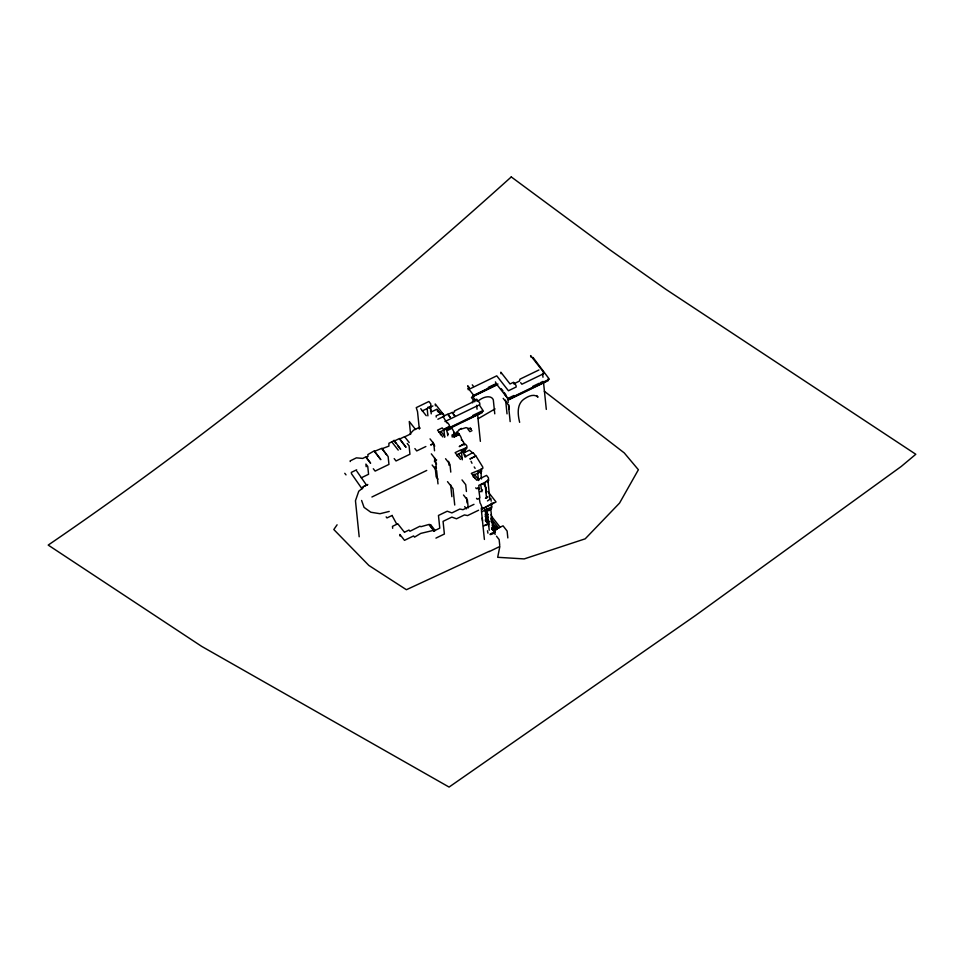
<?xml version="1.0" encoding="UTF-8"?>
<svg xmlns="http://www.w3.org/2000/svg" width="964" height="964" viewBox="0 0 964 964"><rect width="100%" height="100%" fill="white"/><g stroke="black" fill="none" stroke-linecap="round" stroke-linejoin="round"><path stroke-width="1.45" d="M482.024 508.269L481.916 508.992L493.701 502.618M446.85 427.98L447.151 430.089L447.151 427.654M479.373 489.049L479.59 488.435M491.025 509.04L488.869 510.775L486.796 509.655M489.242 530.248L486.965 509.221M337.087 524.802L333.821 529.537L368.863 565.446L406.41 589.715L489.206 551.324M433.198 442.404L433.065 443.898C426.835 447.429 434.318 441.054 434.668 446.284M464.274 450.766L463.31 451.381M487.651 480.662L486.278 481.337M363.247 487.591L358.753 491.218L355.463 500.738L359.186 536.767M456.55 432.246L458.792 430.486M446.44 428.546L444.898 428.932M487.338 497.123L486.543 498.219L484.928 482.603M458.852 429.884L461.431 428.39M478.252 418.641L495.062 408.905M422.244 410.929L431.029 406.675L430.739 403.856L428.896 401.494L416.255 407.627L417.533 411.7L419.328 429.101M430.293 407.23L432.908 405.964M488.266 387.383L494.809 384.214M473.083 395.614L496.605 384.214L495.424 381.889M472.782 396.252L497.978 384.034M472.288 396.891L497.135 384.841M418.34 427.847L413.568 430.161L409.435 434.535L404.603 436.873M472.999 401.928L454.43 410.929L454.526 411.881L452.393 412.917L454.851 416.05L452.333 412.315L447.923 414.46L450.381 417.593L447.886 414.098L444.452 415.761L435.246 403.988L435.439 405.796M538.936 369.971L519.957 379.165L519.439 381.093L513.728 383.853M391.806 442.078L394.131 440.283L400.663 449.32L397.891 445.79M444.946 421.521L479.867 404.591L479.711 403L476.722 399.192L472.481 401.253L472.637 402.844M356.656 469.805L351.342 472.384L351.474 473.71L362.066 488.856M446.163 428.353L450.152 426.425M472.782 415.46L482.096 410.941L482.265 412.616L446.332 430.028M508.618 398.084L513.957 395.493M532.646 386.444L539.31 383.214M540.647 382.563L543.033 381.407M439.03 432.402L447.826 428.137M446.657 428.992L483.434 411.158L479.807 405.687M508.269 399.12L549.372 379.201L533.008 357.451M446.802 429.402L458.647 423.666M461.286 422.389L479.711 413.448M509.643 398.939L545.648 381.491M361.295 477.807L368.561 474.276L367.754 466.443L365.91 464.094L366.187 466.709M425.871 446.513L416.725 450.935L414.882 448.585M459.117 434.137L453.815 436.837L459.129 434.258M459.418 434.451L454.104 437.029M471.999 430.643L469.878 431.679L467.817 429.04M363.802 486.446L367.79 484.518L362.476 487.097M463.973 445.019L464.612 444.705L463.817 443.681M434.306 461.069L436.644 459.936M456.623 454.888L465.407 450.622M371.911 497.002L426.739 470.432M472.83 475.601L481.614 471.348L481.325 468.528M392.288 515.366L386.974 517.933L386.154 516.885M482.566 490.001L480.301 491.761M405.205 531.875L408.977 530.055L409.953 531.248L419.955 526.224L420.979 526.693L429.293 524.38L433.896 530.272L420.786 533.393L414.556 537.141L413.58 535.936L404.494 540.334L399.891 534.454L400.06 536.056M487.712 496.568L485.434 498.328M473.975 504.341L462.961 509.691L459.852 509.04L451.887 512.908L447.236 511.221L438.463 515.463L439.777 528.139L433.74 531.068M478.59 510.233L467.564 515.571L464.455 514.933L456.49 518.789L451.839 517.102L443.066 521.355L444.38 534.032L435.933 538.117M484.639 525.428L488.146 523.729M493.737 530.333L503.039 525.826L507.124 531.056L507.835 537.924M494.653 532.056C481.169 537.189 502.365 533.55 492.05 528.26M489.23 551.613L499.858 546.455L497.689 557.3L524.187 558.915L585.196 538.828L619.563 503.063L638.385 469.745L624.238 452.899L544.311 391.239M461.226 429.076L466.07 427.63L471.372 429.293L470.143 427.715M437.861 419.244L444.018 416.303L442.825 413.652M389.215 511.438L380.021 513.716L370.815 512.233L364.067 507.389L361.608 500.461M427.715 407.35C431.306 406.543 430.257 406.374 430.655 411.459M442.404 413.11L436.126 415.833L436.246 417.075M477.975 471.854C483.241 470.998 480.156 472.348 481.53 478.975M492.038 529.236L492.99 530.453L490.784 509.052M462.081 439.885L462.913 441.283M455.9 433.981L453.911 432.33L454.044 433.643M489.266 497.243L489.736 498.075L487.868 480.048M440.994 413.809L437.282 410.676L438.692 412.472M536.779 395.553L538.008 397.132C534.454 393.673 528.899 395.915 525.344 398.24C516.523 403.157 517.596 413.893 519.644 422.328M520.668 382.66L521.886 384.226L543.684 373.671L543.515 372.08L530.622 355.596L530.766 356.957M501.268 388.685L503.003 390.89M504.1 392.42L505.859 394.662M505.064 394.83L508.57 399.313M496.111 383.588L508.799 399.759L548.203 380.659L548.022 378.985M503.196 398.349L508.45 405.061L510.161 421.605M472.577 396.445L476.192 401.072M474.77 401.807L471.432 397.542L473.553 396.517L472.987 394.409L468.046 388.094L468.215 389.685L496.761 375.839L508.426 390.757L516.174 386.998L516.017 385.407L513.559 382.274L510.052 383.973L500.846 372.2L501.003 373.707M463.142 441.657L464.335 443.669M440.741 413.954L437.005 409.182L431.053 412.062L431.233 413.857M430.39 408.182L431.053 410.483M464.925 454.671L466.034 456.743M474.204 466.95L475.107 468.359M448.152 434.354L446.694 430.848L452.008 428.269L454.683 433.342M465.106 457.153L463.431 453.056L469.384 450.176L472.83 452.996M440.994 431.583L444.681 436.306M458.575 454.068L462.214 458.719M474.336 474.228L478.891 480.036M487.832 491.471L496.038 501.967L482.542 508.944L480.735 504.027M420.75 408.688L426.233 415.701M442.838 436.933L437.548 430.161L442.223 427.896L443.428 429.438L449.369 426.546L449.188 424.763L447.404 422.485L446.766 422.798L443.175 416.677M460.431 459.418L455.129 452.646L460.443 450.068L461.334 451.212L466.648 448.634L466.54 447.633C451.658 453.381 474.011 449.357 464.503 443.669L459.238 446.609L463.696 443.982M475.722 487.832L476.349 488.64L479.012 487.35L478.807 485.362L488.688 480.566L488.399 477.746L486.555 475.397L476.674 480.18L471.336 473.372L481.759 469.082L482.892 468.239L482.711 466.95L475.867 455.876L469.866 458.985L475.818 456.105L473.432 453.056L472.794 452.634L466.877 455.876M486.844 508.45L487.929 509.823L491.64 508.016L491.495 506.546M479.409 499.135L480.108 503.22M500.123 527.26L491.279 515.969L491.134 514.547M430.04 438.885L433.788 443.669L434.523 450.778M445.561 458.719L449.983 464.371L450.778 472.107M462.009 479.915L465.72 484.663L466.419 491.495M476.529 498.316L477.252 499.232L479.903 497.942L478.518 487.88M484.711 510.281L488.17 514.704M490.797 518.066L498.75 528.236M419.461 427.377L420.135 428.245M490.917 519.259L493.58 522.645M496.231 526.031L497.99 528.296M485.531 514.053L488.266 517.535M490.989 521.018L497.34 529.14M485.181 514.619L486.904 516.837M493.098 524.741L496.629 529.26M485.109 516.21L489.64 522.018M492.363 525.501L496.002 530.14M415.568 429.498L409.278 421.473L410.616 434.415M485.446 519.355L489.134 524.067M491.893 527.597L494.665 531.14M485.543 519.945L488.399 524.042L483.47 525.995M485.591 520.379L488.109 523.609M492.098 528.706L494.616 531.923M485.314 520.596L487.182 522.633M491.821 528.923L493.689 530.959M496.496 536.201L499.147 539.587L499.738 545.323M431.318 453.863L435.427 459.117L436.403 468.492M463.491 495.002L467.42 500.027L468.239 507.944M436.584 464.046L434.945 461.949L434.523 457.924M447.513 481.639L452.996 488.64L454.731 505.028M432.149 465.022L436.632 470.745L437.993 483.892M464.696 506.63L466.443 508.859M437.957 479.168L436.162 476.879L435.113 466.648M407.23 443.464L409.073 445.826L409.941 454.225L396.023 460.973L394.192 458.611M396.059 443.428L394.216 441.078L399.53 438.5L406.025 447.296L399.578 439.054L404.579 436.644L409.182 442.524M373.297 468.745L375.141 471.095L388.95 464.407L388.131 456.538L386.299 454.261M404.531 532.393L397.783 523.777L392.481 526.356L392.673 528.308M366.657 485.35L356.788 471.143M344.775 473.3L346.004 474.878M461.443 440.199C462.105 438.56 460.105 435.21 458.49 433.535C442.102 442.452 469.552 427.426 452.008 435.005L452.224 437.078M471.034 461.298L471.986 463.286M392.36 516.077L396.758 524.163M486.422 521.765L485.157 509.293M542.587 373.381L542.985 377.237M543.539 382.6L546.311 409.399M508.787 404.868L509.209 408.977M507.751 398.313L508.185 402.578M505.606 400.084L507.028 413.869M494.761 413.821L493.327 399.964A12.014 7.037 -38 0 0 477.686 401.446M495.11 534.43L494.568 531.489M491.182 501.184L490.905 498.605L487.471 500.931M491.387 503.208L491.773 506.907L481.626 511.824L481.241 508.124M486.35 487.941L483.338 483.579L480.687 484.868L481.904 491.797M485.94 488.374L486.398 492.869M476.65 405.338L477.047 409.194M477.602 414.58L480.373 441.355M488.603 526.115L488.061 523.175M473.505 386.407L472.276 384.841M487.941 533.164L487.483 530.778M477.758 473.432L478.493 480.53M482.229 518.017L482.53 520.873M481.53 511.691L484.398 539.454M478.192 488.531L478.264 489.158M474.674 477.843L474.734 478.469M473.204 474.481L473.493 477.313M464.491 450.152L464.744 452.574L464.732 450.14M466.564 497.677L467.106 502.955M461.551 452.719L462.286 459.804M457.081 455.345L457.153 455.984M447.441 432.932L447.742 435.764M448.622 461.298L449.019 465.178M450.634 484.796L451.863 496.677M443.958 430.233L444.693 437.319M440.476 434.125L440.548 434.752M427.173 408.76L427.908 415.858M398.228 450.116L391.782 441.874L388.914 443.271L388.902 446.103L381.961 448.754L386.564 454.634L381.913 448.272L374.369 451.429L380.816 459.671L374.309 450.791L367.838 454.598L368.019 456.382L366.007 457.358L370.61 463.25L365.946 456.84L362.705 458.418L356.415 457.852L350.137 460.9L350.209 461.563M488.121 480.036L488.121 482.47M480.94 470.866L480.952 473.3M430.354 406.181L430.366 408.628M511.269 176.93C364.549 308.878 211.249 433.764 48.2 545.082L201.705 646.398L449.079 787.07L695.393 615.562L901.232 466.468L915.8 454.273L665.931 289.369L609.814 249.784L511.269 176.93M430.534 524.609L429.378 525.175L433.981 531.056L435.15 530.489L430.534 524.609M469.058 387.6L467.829 386.034L469.058 387.6"/></g></svg>
